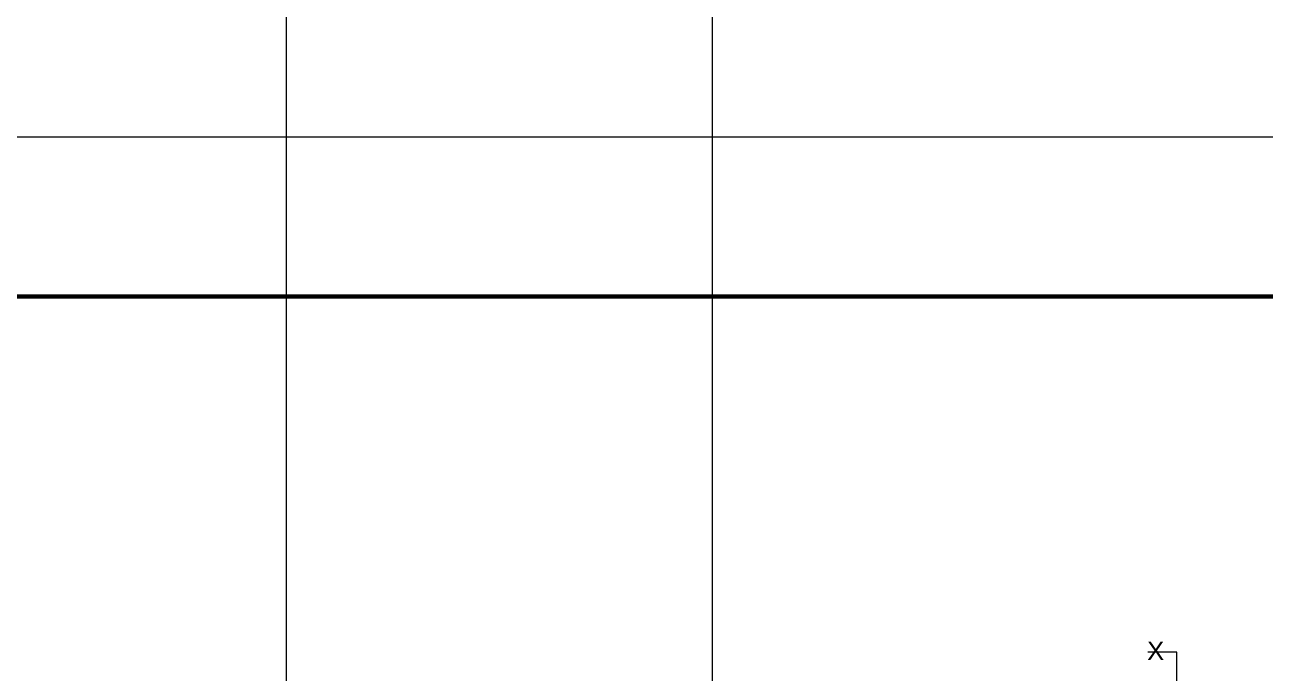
# Model space of a CAD drawing. Header units: inches. Extents: x 122663 to 154153, y 34228 to 39758.
# Drawn here: x 129800.6 to 130204.7, y 38168.9 to 38380.1 of the extents above; entities that cross this region are included whole.
import ezdxf

# ---------------------------------------------------------------- set-up
doc = ezdxf.new("R2010")
doc.units = ezdxf.units.IN
doc.header["$MEASUREMENT"] = 0
doc.linetypes.add('ACAD_ISO04W100', pattern=[30, 24, -3, 0, -3])
for name, color, linetype, lineweight in [('BORDER', 7, 'Continuous', 60), ('SECTION', 7, 'ACAD_ISO04W100', 18), ('SITE BOUNDARY', 1, 'Continuous', 30), ('TEXT', 255, 'Continuous', 35), ('Window', 3, 'Continuous', 0), ('Windows', 151, 'Continuous', 15)]:
    doc.layers.add(name, color=color, linetype=linetype, lineweight=lineweight)
doc.styles.get("Standard").update_dxf_attribs({"font": 'arial.ttf'})

msp = doc.modelspace()

# ---------------------------------------------------------------- linework, layer by layer
at = {"layer": 'BORDER'}
msp.add_lwpolyline([(131602.37, 38291.59), (131602.37, 36200.74), (128539.53, 36200.74), (128539.53, 38291.59)], close=True, dxfattribs=at)
at = {"layer": 'SECTION'}
for p, q in [((130175.82, 38175.79), (130166.39, 38175.79)), ((130175.82, 37764.12), (130175.82, 38175.79))]:
    msp.add_line(p, q, dxfattribs=at)
at = {"layer": 'SITE BOUNDARY'}
msp.add_circle((130143.63, 37296.4), 2461.59, dxfattribs=at)
at = {"layer": 'Window'}
msp.add_lwpolyline([(131654.37, 38343.59), (131654.37, 36148.74), (128487.53, 36148.74), (128487.53, 38343.59)], close=True, dxfattribs=at)
at = {"layer": 'Windows'}
for p in [(129885.84, 38089.99), (130024.66, 38089.99)]:
    msp.add_xline(p, (0, 1), dxfattribs=at)

# ---------------------------------------------------------------- texts
at = {"layer": 'TEXT', "insert": (130171.77, 38179.19), "char_height": 6, "attachment_point": 3}
msp.add_mtext_dynamic_manual_height_columns('X', width=18.7269, gutter_width=1, heights=[0], dxfattribs=at)

doc.saveas('drawing.dxf')
